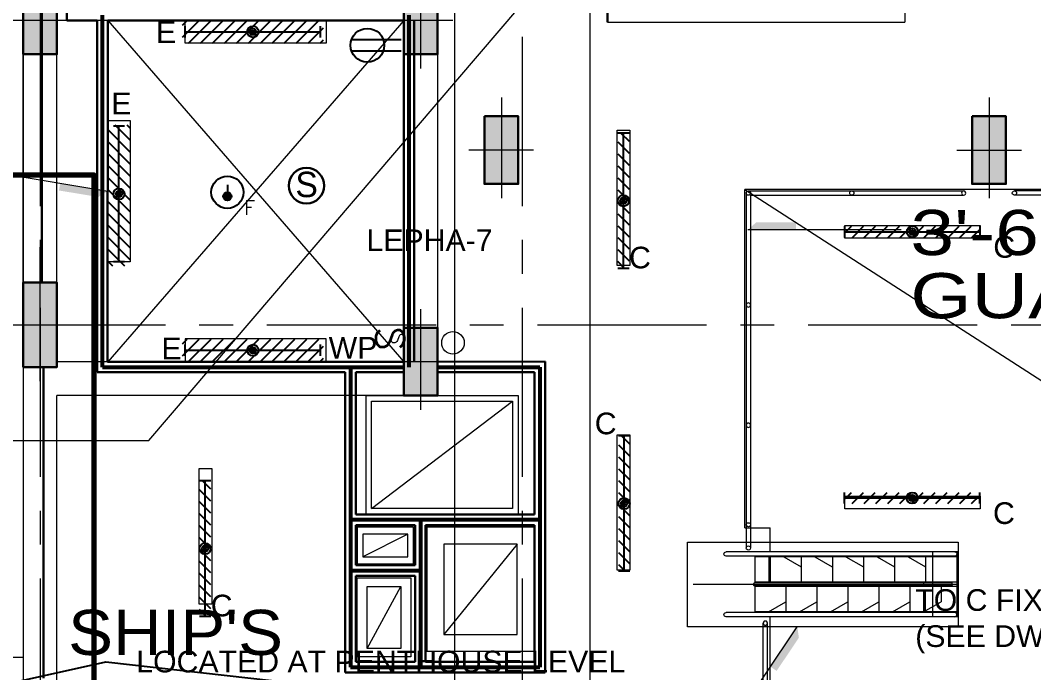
# Model space of a CAD drawing. Header units: inches. Extents: x -35176 to 0, y -3216 to 2257.
# Drawn here: x -22148 to -21788.5, y 543.8 to 775.1 of the extents above; entities that cross this region are included whole.
import ezdxf
from ezdxf import colors
from ezdxf.entities.mleader import LeaderData, LeaderLine
from ezdxf.enums import TextEntityAlignment as Align
from ezdxf.math import Vec2, Vec3

# ---------------------------------------------------------------- set-up
doc = ezdxf.new("R2010")
doc.units = ezdxf.units.IN
doc.header["$LTSCALE"] = 48
doc.header["$MEASUREMENT"] = 0
doc.linetypes.add('A114$0$CENTER', pattern=[2, 1.25, -0.25, 0.25, -0.25])
for name, color, linetype in [('A114$0$A-ANNO-PATT-13-14', 8, 'Continuous'), ('A114$0$A-ANNO-PATT-14', 8, 'Continuous'), ('A114$0$A-ANNO-TEXT', 8, 'Continuous'), ('A114$0$A-COLS-COL14', 8, 'Continuous'), ('A114$0$A-COLS-COLS13-14', 8, 'Continuous'), ('A114$0$A-FLOR-HRAL', 8, 'Continuous'), ('A114$0$A-FLOR-OPN-TO-BELOW', 8, 'Continuous'), ('A114$0$A-FLOR-SLAB', 8, 'Continuous'), ('A114$0$A-GRID-GRDP0-15', 8, 'Continuous'), ('A114$0$A-HVAC-RDFF', 8, 'Continuous'), ('A114$0$A-Roof-leader', 8, 'Continuous'), ('A114$0$A-WALL-FIRE', 8, 'Continuous'), ('A114$0$A-WALL-FULL-EXTR', 8, 'Continuous'), ('A114$0$A-WALL-FULL-INTR', 8, 'Continuous'), ('A114$0$Level 27', 8, 'Continuous'), ('A114$0$S-BEAM', 8, 'Continuous'), ('A114$0$S-STRUCT-ABOVE', 8, 'Continuous'), ('A614$0$A-Roof-leader', 8, 'Continuous'), ('A614$0$br614 - E-Lite', 3, 'Continuous'), ('A614$0$Level 30', 8, 'Continuous'), ('E-Anno-Keyn', 72, 'Continuous'), ('E-Anno-Note', 6, 'Continuous'), ('E-FIRE', 234, 'Continuous'), ('E-Lite', 53, 'Continuous'), ('E-Lite-Emer', 13, 'Continuous'), ('E-Lite-Swch', 53, 'Continuous'), ('E-Lite-Swch @ 48', 53, 'Continuous'), ('E-Lite-Swch @ 96', 53, 'Continuous'), ('E-Powr-Devc @ 96', 233, 'Continuous'), ('E-TEXT', 6, 'Continuous'), ('G-Anno', 6, 'Continuous'), ('M-HVAC-text', 6, 'Continuous'), ('XREF', 7, 'Continuous')]:
    doc.layers.add(name, color=color, linetype=linetype)
doc.layers.add('E-Fire-Covr', color=240, linetype='Continuous', lineweight=70, plot=False)
doc.styles.add('A114$0$style-Arial', font='arial.ttf')
doc.styles.add('A614$0$style-Arial', font='arial.ttf')
doc.styles.add('M08', font='arial.ttf', dxfattribs={"height": 7.68})
doc.styles.add('MAMEP ANNO', font='arial.ttf', dxfattribs={"height": 0.101562})
doc.styles.get("Standard").update_dxf_attribs({"font": 'simplex.shx'})

# ---------------------------------------------------------------- blocks, each defined once
blk = doc.blocks.new('A114')
at = {"layer": 'A114$0$A-ANNO-PATT-13-14', "lineweight": 30, "extrusion": (0, 0, -1)}
for points in [[(21983.3763, 717.1001), (21971.3763, 717.1001), (21983.3763, 741.1001), (21971.3763, 741.1001)], [(21810.3764, 717.1001), (21798.3764, 717.1001), (21810.3764, 741.1001), (21798.3764, 741.1001)], [(22147.0236, 682.1544), (22135.0236, 682.1544), (22147.0236, 652.1544), (22135.0236, 652.1544)]]:
    blk.add_solid(points, dxfattribs=at)
at = {"layer": 'A114$0$A-ANNO-PATT-14', "lineweight": 30}
for points in [[(-22147.0236, 787.098), (-22135.0236, 787.098), (-22147.0236, 763.098), (-22135.0236, 763.098)], [(-22012.027, 787.098), (-22000.027, 787.098), (-22012.027, 763.098), (-22000.027, 763.098)], [(-22012.027, 666.0895), (-22000.027, 666.0895), (-22012.027, 642.0895), (-22000.027, 642.0895)]]:
    blk.add_solid(points, dxfattribs=at)
at = {"layer": 'A114$0$A-ANNO-TEXT', "lineweight": 0}
blk.add_line((-21835.5496, 700.8182), (-21889.9429, 700.8182), dxfattribs=at)
at = {"layer": 'A114$0$A-ANNO-TEXT', "lineweight": 0, "flags": 128}
for points in [[(-22177.5283, 626.101), (-22102.4483, 626.101), (-21912.572, 848.1814)], [(-22257.1051, 733.2848), (-22229.551, 733.2848), (-22117.0279, 714.5896)], [(-21938.9164, 490.5193), (-21919.0658, 490.5193), (-21872.3835, 560.1351)]]:
    blk.add_lwpolyline(points, dxfattribs=at)
at = {"layer": 'A114$0$A-ANNO-TEXT', "lineweight": 0}
for points in [[(-22117.0279, 714.5896), (-22133.8924, 717.3915), (-22120.3606, 712.4692), (-22134.3197, 714.7884)], [(-22117.0279, 714.5896), (-22133.8924, 717.3915), (-22120.3606, 712.4692), (-22134.3197, 714.7884)], [(-21889.9429, 700.8182), (-21872.8471, 700.8182), (-21887.0027, 703.4562), (-21872.8523, 703.4562)], [(-21889.9429, 700.8182), (-21872.8471, 700.8182), (-21887.0027, 703.4562), (-21872.8523, 703.4562)], [(-21872.3835, 560.1351), (-21881.9048, 545.9362), (-21871.83, 556.224), (-21879.711, 544.4714)], [(-21872.3835, 560.1351), (-21881.9048, 545.9362), (-21871.83, 556.224), (-21879.711, 544.4714)]]:
    blk.add_solid(points, dxfattribs=at)
at = {"layer": 'A114$0$A-COLS-COL14', "lineweight": 13}
for p, q in [((-22141.0236, 793.7307), (-22141.0236, 758.0577)), ((-22006.027, 793.7307), (-22006.027, 758.0577)), ((-22130.3242, 775.098), (-22153.2812, 775.098)), ((-21994.5811, 775.098), (-22017.5381, 775.098)), ((-22006.027, 672.7223), (-22006.027, 637.0492)), ((-21994.5811, 654.0895), (-22017.5381, 654.0895))]:
    blk.add_line(p, q, dxfattribs=at)
at = {"layer": 'A114$0$A-COLS-COL14', "lineweight": 30}
for points in [[(-22147.0236, 763.098), (-22135.0236, 763.098), (-22135.0236, 787.098), (-22147.0236, 787.098)], [(-22012.027, 763.098), (-22000.027, 763.098), (-22000.027, 787.098), (-22012.027, 787.098)], [(-22012.027, 666.0895), (-22000.027, 666.0895), (-22000.027, 642.0895), (-22012.027, 642.0895)]]:
    blk.add_3dface(points, dxfattribs=at)
at = {"layer": 'A114$0$A-COLS-COLS13-14', "lineweight": 13}
for p, q in [((-21977.3763, 747.7277), (-21977.3763, 712.0547)), ((-21804.3764, 747.7277), (-21804.3764, 712.0547)), ((-21965.967, 729.095), (-21988.924, 729.095)), ((-21815.8307, 729.095), (-21792.8737, 729.095))]:
    blk.add_line(p, q, dxfattribs=at)
at = {"layer": 'A114$0$A-COLS-COLS13-14', "lineweight": 0}
for p, q in [((-22141.0236, 647.1349), (-22141.0236, 694.718)), ((-22153.1858, 667.1544), (-22125.3194, 667.1544)), ((-22152.4358, 667.1544), (-22124.5694, 667.1544))]:
    blk.add_line(p, q, dxfattribs=at)
at = {"layer": 'A114$0$A-COLS-COLS13-14', "lineweight": 30}
for points in [[(-21983.3763, 741.1001), (-21971.3763, 741.1001), (-21971.3763, 717.1001), (-21983.3763, 717.1001)], [(-21810.3764, 741.1001), (-21798.3764, 741.1001), (-21798.3764, 717.1001), (-21810.3764, 717.1001)], [(-22147.0236, 652.1544), (-22135.0236, 652.1544), (-22135.0236, 682.1544), (-22147.0236, 682.1544)]]:
    blk.add_3dface(points, dxfattribs=at)
at = {"layer": 'A114$0$A-FLOR-HRAL', "lineweight": 13}
for p, q in [((-21890.4912, 713.8512), (-21890.4913, 588.0358)), ((-21889.74, 714.6012), (-21813.3778, 714.6012)), ((-21888.9912, 713.1012), (-21888.9913, 588.0344)), ((-21888.9912, 713.1012), (-21813.3764, 713.1012)), ((-21749.1264, 713.1012), (-21795.3764, 713.1012)), ((-21749.1279, 714.6012), (-21795.3749, 714.6012)), ((-21884.4912, 491.6547), (-21884.4913, 561.3837)), ((-21882.9912, 491.6532), (-21882.9913, 561.3851))]:
    blk.add_line(p, q, dxfattribs=at)
at = {"layer": 'A114$0$A-FLOR-HRAL', "lineweight": 13, "extrusion": (0, 0, -1)}
for centre, start, end in [((21889.7412, 713.8512), 359.93929, 90.094005), ((21795.3764, 713.8512), 270.000109, 90.112047), ((21889.7413, 588.0344), 180.000109, 0.112047)]:
    blk.add_arc(centre, 0.75, start, end, dxfattribs=at)
at = {"layer": 'A114$0$A-FLOR-HRAL', "lineweight": 0, "extrusion": (0, 0, -1)}
for centre, start, end in [((21889.7412, 713.8512), 90.112047, 359.93929), ((21853.0588, 713.8512), 90.112047, 89.990979), ((21795.3764, 713.8512), 90.112047, 270.000109), ((21889.7413, 674.1958), 0, 359.999994), ((21889.7413, 631.5405), 0, 359.999994), ((21889.7413, 596.2446), 0.112047, 180.000109), ((21889.7413, 596.2446), 180.000109, 0.112047), ((21889.7413, 588.0344), 0.112047, 180.000109)]:
    blk.add_arc(centre, 0.75, start, end, dxfattribs=at)
at = {"layer": 'A114$0$A-FLOR-HRAL', "lineweight": 0}
for centre, start, end in [((-21813.3764, 713.8512), 90.112047, 270.000109), ((-21883.7413, 561.3851), 180.112047, 0.000109)]:
    blk.add_arc(centre, 0.75, start, end, dxfattribs=at)
at = {"layer": 'A114$0$A-FLOR-HRAL', "lineweight": 13}
for centre, start, end in [((-21813.3764, 713.8512), 270.000109, 90.112047), ((-21883.7413, 561.3851), 0.000109, 180.112047)]:
    blk.add_arc(centre, 0.75, start, end, dxfattribs=at)
at = {"layer": 'A114$0$A-FLOR-OPN-TO-BELOW', "lineweight": 0}
for p, q in [((-22012.027, 775.087), (-22117.038, 654.0895)), ((-22117.0279, 775.0896), (-22012.0296, 654.0899)), ((-21890.993, 715.103), (-21470.6658, 444.381))]:
    blk.add_line(p, q, dxfattribs=at)
at = {"layer": 'A114$0$A-FLOR-SLAB', "lineweight": 13}
for p, q in [((-21515.6076, 715.0988), (-21890.993, 715.103)), ((-21890.993, 595.125), (-21890.993, 715.103)), ((-21890.993, 595.125), (-21881.993, 595.1192)), ((-21881.993, 586.6351), (-21881.993, 595.1192)), ((-21881.993, 492.7782), (-21881.993, 563.6351))]:
    blk.add_line(p, q, dxfattribs=at)
at = {"layer": 'A114$0$A-FLOR-SLAB', "lineweight": 0}
for points in [[(-22117.0279, 775.0896), (-22012.0296, 775.0896), (-22012.0296, 654.0895), (-22117.0279, 654.0895)], [(-21971.3893, 600.0719), (-22025.3893, 600.0719), (-22025.3893, 642.0719), (-21971.3893, 642.0719)], [(-22008.5236, 595.4074), (-22028.5236, 595.4074), (-22028.5236, 582.4074), (-22008.5236, 582.4074)], [(-21965.7736, 595.4074), (-22003.7736, 595.4074), (-22003.7736, 551.4074), (-21965.7736, 551.4074)], [(-21965.7736, 595.4074), (-22003.7736, 595.4074), (-22003.7736, 551.4074), (-21965.7736, 551.4074)], [(-22028.5236, 577.4074), (-22009.5236, 577.4074), (-22009.5236, 549.4074), (-22028.5236, 549.4074)]]:
    blk.add_3dface(points, dxfattribs=at)
at = {"layer": 'A114$0$A-GRID-GRDP0-15', "linetype": 'A114$0$CENTER', "lineweight": 0}
for p, q in [((-22141.0236, 2113.2362), (-22141.0236, -676.9042)), ((-21970.0136, 2113.2362), (-21970.0136, 382.209)), ((-23884.5631, 667.1574), (-20368.7317, 667.1574))]:
    blk.add_line(p, q, dxfattribs=at)
at = {"layer": 'A114$0$A-HVAC-RDFF', "lineweight": 0}
for p, q in [((-22023.3893, 602.0719), (-21973.3893, 640.0719)), ((-22010.5236, 592.9074), (-22026.5236, 584.9074)), ((-21971.7736, 589.4074), (-21997.7736, 557.4074)), ((-22025.0236, 552.4074), (-22013.0236, 574.4074))]:
    blk.add_line(p, q, dxfattribs=at)
at = {"layer": 'A114$0$A-HVAC-RDFF', "lineweight": 13}
for points in [[(-21973.3893, 602.0719), (-22023.3893, 602.0719), (-22023.3893, 640.0719), (-21973.3893, 640.0719)], [(-22010.5236, 592.9074), (-22026.5236, 592.9074), (-22026.5236, 584.9074), (-22010.5236, 584.9074)], [(-21971.7736, 589.4074), (-21997.7736, 589.4074), (-21997.7736, 557.4074), (-21971.7736, 557.4074)], [(-22025.0236, 574.4074), (-22013.0236, 574.4074), (-22013.0236, 552.4074), (-22025.0236, 552.4074)]]:
    blk.add_3dface(points, dxfattribs=at)
at = {"layer": 'A114$0$A-Roof-leader', "lineweight": 13}
blk.add_circle((-21994.5467, 660.7719), 4, dxfattribs=at)
at = {"layer": 'A114$0$A-WALL-FIRE', "lineweight": 53}
for p, q in [((-22118.9111, 652.143), (-22118.9111, 776.9202)), ((-22010.1588, 776.9229), (-22010.1587, 652.143)), ((-22118.9111, 652.143), (-22012.027, 652.143)), ((-22030.9105, 652.143), (-22030.9105, 545.7847)), ((-22000.027, 652.143), (-21963.763, 652.143)), ((-21963.763, 652.143), (-21963.7636, 545.7846)), ((-22030.9102, 598.1303), (-21963.7633, 598.1303)), ((-22006.1085, 598.1304), (-22006.1088, 545.7846)), ((-22030.9105, 580.0013), (-22006.1086, 580.0013)), ((-22030.9105, 545.7847), (-21963.7636, 545.7846))]:
    blk.add_line(p, q, dxfattribs=at)
at = {"layer": 'A114$0$A-WALL-FULL-EXTR', "lineweight": 13}
for p in [(-21834.2736, 788.5594), (-21939.7608, 774.4103)]:
    blk.add_line(p, (-21834.2736, 774.4103), dxfattribs=at)
at = {"layer": 'A114$0$A-WALL-FULL-INTR', "lineweight": 30}
for p, q in [((-22140.3894, 1009.1489), (-22140.3898, 682.1544)), ((-22131.5236, 1009.1489), (-22131.5236, 775.0447)), ((-21939.7608, 774.4103), (-21939.761, 909.9128)), ((-22012.0338, 778.7964), (-22012.0338, 654.0478)), ((-22131.5236, 775.0447), (-22120.7887, 775.045)), ((-22120.7887, 775.045), (-22120.7915, 650.3398)), ((-22117.0387, 775.0453), (-22117.0414, 654.0898)), ((-22117.0387, 775.0453), (-22012.0338, 775.0464)), ((-22008.2838, 775.0899), (-22008.2838, 654.0902)), ((-22139.7648, 652.1544), (-22139.7649, 541.9201)), ((-22012.0338, 654.0898), (-22117.0414, 654.0898)), ((-21961.8886, 654.0944), (-22000.027, 654.0909)), ((-21961.8886, 654.0944), (-21961.8886, 543.9096)), ((-22032.7758, 650.3398), (-22120.7915, 650.3398)), ((-22032.7758, 543.9097), (-22032.7758, 650.3398)), ((-22029.0354, 650.3398), (-22029.0363, 599.9096)), ((-22012.027, 650.3398), (-22029.0354, 650.3398)), ((-21965.6386, 650.3398), (-22000.027, 650.3398)), ((-21965.6386, 650.3398), (-21965.6386, 599.9096)), ((-21965.6386, 599.9096), (-22029.0363, 599.9096)), ((-22029.0364, 596.1596), (-22029.0371, 581.9097)), ((-22008.0121, 596.1596), (-22029.0364, 596.1596)), ((-22008.0121, 596.1596), (-22008.0128, 581.9097)), ((-22004.2621, 596.1596), (-22004.2636, 547.6596)), ((-21965.6386, 596.1596), (-22004.2621, 596.1596)), ((-21965.6386, 596.1596), (-21965.6386, 596.1595)), ((-21965.6386, 596.1596), (-21965.6386, 547.6596)), ((-22008.0128, 581.9097), (-22029.0371, 581.9097)), ((-22029.0371, 578.1597), (-22029.0378, 547.6597)), ((-22008.0129, 578.1597), (-22029.0371, 578.1597)), ((-22008.0129, 578.1597), (-22008.0136, 547.6597)), ((-22029.0378, 547.6597), (-22008.0136, 547.6596)), ((-22004.2636, 547.6596), (-21965.6386, 547.6596)), ((-22032.7758, 543.9097), (-21961.8886, 543.9096))]:
    blk.add_line(p, q, dxfattribs=at)
at = {"layer": 'A114$0$Level 27', "lineweight": 13}
for p, q in [((-21815.3835, 586.6351, 352.9729), (-21897.6864, 586.6351, 352.9729)), ((-21824.3835, 586.6351, 352.9729), (-21824.3835, 563.6351, 352.9729)), ((-21887.5034, 585.1351, 352.9729), (-21897.6864, 585.1351, 352.9729)), ((-21887.5034, 585.1351, 352.9729), (-21887.5034, 584.8851, 352.9729)), ((-21881.9949, 584.8851, 352.9729), (-21887.5034, 584.8851, 352.9729)), ((-21881.9949, 584.8851, 352.9729), (-21881.9949, 575.8851, 352.9729)), ((-21877.1694, 584.8851, 352.9729), (-21870.9779, 581.3105, 352.9729)), ((-21870.9779, 584.8851, 352.9729), (-21877.1694, 584.8851, 352.9729)), ((-21870.9779, 584.8851, 352.9729), (-21870.9779, 581.3105, 352.9729)), ((-21866.1525, 584.8851, 352.9729), (-21859.9695, 581.3154, 352.9729)), ((-21859.961, 584.8851, 352.9729), (-21866.1525, 584.8851, 352.9729)), ((-21859.961, 584.8851, 352.9729), (-21859.961, 581.3154, 352.9729)), ((-21855.1355, 584.8851, 352.9729), (-21848.9525, 581.3154, 352.9729)), ((-21848.944, 584.8851, 352.9729), (-21855.1355, 584.8851, 352.9729)), ((-21848.944, 584.8851, 352.9729), (-21848.944, 581.3154, 352.9729)), ((-21844.1185, 584.8851, 352.9729), (-21837.9355, 581.3154, 352.9729)), ((-21837.927, 584.8851, 352.9729), (-21844.1185, 584.8851, 352.9729)), ((-21837.927, 584.8851, 352.9729), (-21837.927, 581.3154, 352.9729)), ((-21833.1015, 584.8851, 352.9729), (-21826.9185, 581.3154, 352.9729)), ((-21826.9101, 584.8851, 352.9729), (-21833.1015, 584.8851, 352.9729)), ((-21826.9101, 584.8851, 352.9729), (-21826.9101, 581.3154, 352.9729)), ((-21881.9949, 575.8851, 352.9729), (-21887.5034, 575.8851, 352.9729)), ((-21887.5034, 575.8851, 352.9729), (-21887.5034, 575.6351, 352.9729)), ((-21887.5034, 574.6351, 352.9729), (-21887.5034, 565.1351, 352.9729)), ((-21882.6694, 565.3851, 352.9729), (-21876.4864, 568.9549, 352.9729)), ((-21876.4864, 568.9549, 352.9729), (-21876.4864, 565.3851, 352.9729)), ((-21871.6525, 565.3851, 352.9729), (-21865.4695, 568.9549, 352.9729)), ((-21865.4695, 568.9549, 352.9729), (-21865.4695, 565.3851, 352.9729)), ((-21860.6355, 565.3851, 352.9729), (-21854.4525, 568.9549, 352.9729)), ((-21854.4525, 568.9549, 352.9729), (-21854.4525, 565.3851, 352.9729)), ((-21849.6185, 565.3851, 352.9729), (-21843.4355, 568.9549, 352.9729)), ((-21843.4355, 568.9549, 352.9729), (-21843.4355, 565.3851, 352.9729)), ((-21838.6015, 565.3851, 352.9729), (-21832.4185, 568.9549, 352.9729)), ((-21832.4185, 568.9549, 352.9729), (-21832.4185, 565.3851, 352.9729)), ((-21887.5034, 565.1351, 352.9729), (-21897.6864, 565.1351, 352.9729)), ((-21876.4864, 565.3851, 352.9729), (-21882.6694, 565.3851, 352.9729)), ((-21865.4695, 565.3851, 352.9729), (-21871.6525, 565.3851, 352.9729)), ((-21854.4525, 565.3851, 352.9729), (-21860.6355, 565.3851, 352.9729)), ((-21843.4355, 565.3851, 352.9729), (-21849.6185, 565.3851, 352.9729)), ((-21832.4185, 565.3851, 352.9729), (-21838.6015, 565.3851, 352.9729)), ((-21815.3835, 563.6351, 352.9729), (-21897.6864, 563.6351, 352.9729))]:
    blk.add_line(p, q, dxfattribs=at)
at = {"layer": 'A114$0$Level 27', "lineweight": 0}
for p, q in [((-21815.786, 586.6351, 352.9729), (-21815.786, 563.6351, 352.9729)), ((-21816.536, 585.1351, 352.9729), (-21887.5034, 585.1351, 352.9729)), ((-21887.5034, 584.8851, 352.9729), (-21887.5034, 575.8851, 352.9729)), ((-21882.5034, 584.8851, 352.9729), (-21882.5034, 575.8851, 352.9729)), ((-21877.1694, 584.8851, 352.9729), (-21881.9949, 584.8851, 352.9729)), ((-21866.1525, 584.8851, 352.9729), (-21870.9779, 584.8851, 352.9729)), ((-21855.1355, 584.8851, 352.9729), (-21859.961, 584.8851, 352.9729)), ((-21844.1185, 584.8851, 352.9729), (-21848.944, 584.8851, 352.9729)), ((-21833.1015, 584.8851, 352.9729), (-21837.927, 584.8851, 352.9729)), ((-21827.5846, 585.1351, 352.9729), (-21827.5846, 584.8851, 352.9729)), ((-21815.786, 584.8851, 352.9729), (-21826.9101, 584.8851, 352.9729)), ((-21822.0846, 584.8851, 352.9729), (-21822.0846, 585.1351, 352.9729)), ((-21870.9779, 581.3105, 352.9729), (-21870.9779, 575.8851, 352.9729)), ((-21859.961, 581.3154, 352.9729), (-21859.961, 575.8851, 352.9729)), ((-21848.944, 581.3154, 352.9729), (-21848.944, 575.8851, 352.9729)), ((-21837.927, 581.3154, 352.9729), (-21837.927, 575.8851, 352.9729)), ((-21826.9101, 581.3154, 352.9729), (-21826.9101, 575.8851, 352.9729)), ((-21817.786, 575.6351, 352.9729), (-21887.5034, 575.6351, 352.9729)), ((-21815.786, 575.8851, 352.9729), (-21881.9949, 575.8851, 352.9729)), ((-21827.5846, 575.8851, 352.9729), (-21827.5846, 574.3851, 352.9729)), ((-21815.3835, 575.1351, 352.9729), (-21909.3835, 575.1351, 352.9729)), ((-21817.786, 574.6351, 352.9729), (-21887.5034, 574.6351, 352.9729)), ((-21815.786, 574.3851, 352.9729), (-21887.5034, 574.3851, 352.9729)), ((-21876.4864, 574.3851, 352.9729), (-21876.4864, 568.9549, 352.9729)), ((-21865.4695, 574.3851, 352.9729), (-21865.4695, 568.9549, 352.9729)), ((-21854.4525, 574.3851, 352.9729), (-21854.4525, 568.9549, 352.9729)), ((-21843.4355, 574.3851, 352.9729), (-21843.4355, 568.9549, 352.9729)), ((-21832.4185, 574.3851, 352.9729), (-21832.4185, 568.9549, 352.9729)), ((-21821.4016, 574.3851, 352.9729), (-21821.4016, 568.9549, 352.9729)), ((-21827.5846, 565.3851, 352.9729), (-21821.4016, 568.9549, 352.9729)), ((-21882.6694, 565.3851, 352.9729), (-21887.5034, 565.3851, 352.9729)), ((-21816.536, 565.1351, 352.9729), (-21887.5034, 565.1351, 352.9729)), ((-21871.6525, 565.3851, 352.9729), (-21876.4864, 565.3851, 352.9729)), ((-21860.6355, 565.3851, 352.9729), (-21865.4695, 565.3851, 352.9729)), ((-21849.6185, 565.3851, 352.9729), (-21854.4525, 565.3851, 352.9729)), ((-21838.6015, 565.3851, 352.9729), (-21843.4355, 565.3851, 352.9729)), ((-21815.786, 565.3851, 352.9729), (-21832.4185, 565.3851, 352.9729)), ((-21827.5846, 565.3851, 352.9729), (-21827.5846, 565.1351, 352.9729))]:
    blk.add_line(p, q, dxfattribs=at)
at = {"layer": 'A114$0$Level 27', "lineweight": 13, "extrusion": (0, 0, -1)}
for centre in [(21897.6864, 585.8851, -352.9729), (21897.6864, 564.3851, -352.9729)]:
    blk.add_arc(centre, 0.75, 270, 90, dxfattribs=at)
at = {"layer": 'A114$0$Level 27', "lineweight": 0, "extrusion": (0, 0, -1)}
blk.add_arc((21816.536, 585.8851, -352.9729), 0.75, 89.999821, 270, dxfattribs=at)
at = {"layer": 'A114$0$Level 27', "lineweight": 13}
blk.add_arc((-21887.5034, 575.1351, 352.9729), 0.5, 90, 270, dxfattribs=at)
at = {"layer": 'A114$0$Level 27', "lineweight": 0}
for centre, radius, start in [((-21817.786, 575.1351, 352.9729), 0.5, 270), ((-21816.536, 564.3851, 352.9729), 0.75, 269.999821)]:
    blk.add_arc(centre, radius, start, 90, dxfattribs=at)
blk.add_3dface([(-21911.3835, 590.1351, 352.9729), (-21815.3835, 590.1351, 352.9729), (-21815.3835, 560.1351, 352.9729), (-21911.3835, 560.1351, 352.9729)], dxfattribs=at)
at = {"layer": 'A114$0$S-BEAM', "lineweight": 0}
for p, q in [((-22147.0236, 1009.1489), (-22147.0236, 435.1304)), ((-22147.0236, 682.1544), (-22147.0236, 888.1631)), ((-22135.0236, 682.1544), (-22135.0236, 888.1631)), ((-22012.027, 775.0978), (-22135.0236, 775.0978)), ((-22000.027, 763.0982), (-22000.027, 666.0894)), ((-22012.0296, 654.0895), (-22135.0236, 654.0895)), ((-22012.0278, 642.0895), (-22135.0236, 642.0895)), ((-22135.0236, 435.1302), (-22135.0236, 642.0895)), ((-22147.0236, 549.1713), (-22490.0241, 549.1707))]:
    blk.add_line(p, q, dxfattribs=at)
at = {"layer": 'A114$0$S-STRUCT-ABOVE', "lineweight": 13}
for p, q in [((-21994.0136, 939.1074), (-21994.0136, 457.1649)), ((-21946.0136, 939.1074), (-21946.0136, 437.1299))]:
    blk.add_line(p, q, dxfattribs=at)
at = {"layer": 'A114$0$A-ANNO-TEXT', "lineweight": 70, "style": 'A114$0$style-Arial', "width": 1.246875}
for s, height, p in [('3\'-6"H PTD. ', 15.999998, (-21832.2732, 707.8898)), ('GUARDRAIL', 16, (-21832.2732, 685.4898))]:
    blk.add_text(s, height=height, dxfattribs=at).set_placement(p, align=Align.TOP_LEFT)
at = {"layer": 'A114$0$A-ANNO-TEXT', "lineweight": 13, "style": 'A114$0$style-Arial', "width": 1.06875}
blk.add_text("SHIP'S", height=16, dxfattribs=at).set_placement((-22131.0775, 566.1053), align=Align.TOP_LEFT)
blk = doc.blocks.new('*U282')
at = {"layer": 'E-Fire-Covr'}
blk.add_lwpolyline([(10.15, 322), (318, 322), (318, -314), (-318, -314), (-318, 322), (-9.51, 322)], dxfattribs=at)
blk = doc.blocks.new('LFIND4')
for p, q in [((-24, 2), (-24, -2)), ((24, 0), (-24, 0)), ((24, 2), (24, -2))]:
    blk.add_line(p, q)
for radius in [2, 1.12, 0.5]:
    blk.add_circle((0, 0), radius)
blk = doc.blocks.new('A614')
at = {"layer": 'A614$0$A-Roof-leader', "lineweight": 13}
blk.add_circle((-21994.55, 660.77), 4, dxfattribs=at)
at = {"layer": 'A614$0$br614 - E-Lite', "lineweight": 13}
for points in [[(-22089.53, 775.05, 0), (-22039.53, 775.05, 0), (-22039.53, 767.05, 0), (-22089.53, 767.05, 0)], [(-22117.03, 689.54, 0), (-22117.03, 739.54, 0), (-22109.03, 739.54, 0), (-22109.03, 689.54, 0)], [(-21931.76, 736.17), (-21931.76, 688.17), (-21936.26, 688.17), (-21936.26, 736.17)], [(-21855.54, 702.39), (-21807.54, 702.39), (-21807.54, 697.89), (-21855.54, 697.89)], [(-22089.53, 654.13, 0), (-22039.53, 654.13, 0), (-22039.53, 662.13, 0), (-22089.53, 662.13, 0)], [(-21931.76, 628.17), (-21931.76, 580.17), (-21936.26, 580.17), (-21936.26, 628.17)], [(-22080.13, 616.17), (-22080.13, 568.17), (-22084.63, 568.17), (-22084.63, 616.17)], [(-21855.54, 606.39), (-21807.54, 606.39), (-21807.54, 601.89), (-21855.54, 601.89)]]:
    blk.add_3dface(points, dxfattribs=at)
at = {"layer": 'A614$0$Level 30', "lineweight": 30}
blk.add_circle((-22046.53, 716.49, 0.01), 6.29, dxfattribs=at)
at = {"layer": 'A614$0$Level 30', "lineweight": 30, "style": 'A614$0$style-Arial', "width": 0.95}
blk.add_text('S', height=9, dxfattribs=at).set_placement((-22050.44, 712.42, 0.01))
blk = doc.blocks.new('PWR-RecepDuplex-Anno')
at = {"color": 0, "linetype": 'ByBlock'}
for p, q in [((-0.0208, 0.1839), (-0.0208, 0)), ((0.0208, 0.1839), (0.0208, 0))]:
    blk.add_line(p, q, dxfattribs=at)
blk.add_circle((0, 0.125), 0.0625, dxfattribs=at)
at = {"color": 6, "style": 'MAMEP ANNO'}
blk.add_attdef('NOTES', (0.0932, 0.1875), '', height=0.0781, dxfattribs=at)
blk = doc.blocks.new('LTG-Switch-Anno')
at = {"color": 0, "linetype": 'ByBlock'}
blk.add_text('S', height=0.1042, dxfattribs=at).set_placement((0, -0.1094), align=Align.CENTER)
at = {"color": 6, "style": 'MAMEP ANNO'}
blk.add_attdef('SUB', (0.0521, -0.125), '', height=0.0729, dxfattribs=at)
blk = doc.blocks.new('*U654')
at = {"layer": 'E-Lite-Swch @ 48', "xscale": 48, "yscale": 48, "zscale": 48, "rotation": 270}
blk.add_blockref('LTG-Switch-Anno', (-22011.31, 662.28, 0), dxfattribs=at)
at = {"layer": 'E-Lite-Swch @ 96', "xscale": 96, "yscale": 96, "zscale": 96, "rotation": 270}
blk.add_blockref('LTG-Switch-Anno', (-22011.31, 662.28, 0), dxfattribs=at)
blk = doc.blocks.new('A$C5D764356')
h = blk.add_hatch(color=256)
edge = h.paths.add_edge_path()
edge.add_arc((6, 6.9), 1.53, 0, 360)
blk.add_line((6, 11.23), (6, 8.43))
for centre, radius in [((6, 8.43), 6), ((6, 6.9), 1.53)]:
    blk.add_circle(centre, radius)
at = {"linetype": 'Continuous', "lineweight": -3}
blk.add_text('F', height=5.4, dxfattribs=at).set_placement((14.32, 2.7), align=Align.MIDDLE)
blk = doc.blocks.new('MLD-KeyNote')
at = {"color": 0, "linetype": 'Continuous', "transparency": 16777216}
blk.add_lwpolyline([(-0.09375, -0.09375), (0.09375, -0.09375), (0.09375, 0.09375), (-0.09375, 0.09375)], close=True, dxfattribs=at)
at = {"color": 0, "linetype": 'ByBlock', "transparency": 16777216, "style": 'MAMEP ANNO'}
blk.add_attdef('ID', text='', height=0.10156, dxfattribs=at).set_placement((0, 0), align=Align.MIDDLE_CENTER)

msp = doc.modelspace()

# ---------------------------------------------------------------- hatches: boundary and pattern name
at = {"layer": 'E-Lite-Emer'}
h = msp.add_hatch(dxfattribs=at)
h.set_pattern_fill('ANSI31', color=256, scale=24, style=0)
h.set_pattern_definition([(45, (-19969.4408, -1950.7035), (-2.1213203, 2.1213203), [])])
h.paths.add_polyline_path([(-22090.46, 767.02), (-22040.46, 767.02), (-22040.46, 775.02), (-22090.46, 775.02)])
h = msp.add_hatch(dxfattribs=at)
h.set_pattern_fill('ANSI31', color=256, scale=24, angle=90, style=0)
h.set_pattern_definition([(135, (-19391.2835, 2809.07), (-2.1213203, -2.1213203), [])])
h.paths.add_polyline_path([(-22109.01, 688.05), (-22109.01, 738.05), (-22117.01, 738.05), (-22117.01, 688.05)])
h = msp.add_hatch(dxfattribs=at)
h.set_pattern_fill('ANSI31', color=256, scale=24, angle=90, style=0)
h.set_pattern_definition([(135, (-19212.3247, 2806.681), (-2.1213203, -2.1213203), [])])
h.paths.add_polyline_path([(-21932.07, 687.16), (-21932.07, 735.16), (-21936.07, 735.16), (-21936.07, 687.16)])
h = msp.add_hatch(dxfattribs=at)
h.set_pattern_fill('ANSI31', color=256, scale=24, style=0)
h.set_pattern_definition([(45, (-19736.01, -2021.6122), (-2.1213203, 2.1213203), [])])
h.paths.add_polyline_path([(-21855.54, 698.14), (-21807.54, 698.14), (-21807.54, 702.14), (-21855.54, 702.14)])
h = msp.add_hatch(dxfattribs=at)
h.set_pattern_fill('ANSI31', color=256, scale=24, style=0)
h.set_pattern_definition([(45, (-19969.4408, -2063.6197), (-2.1213203, 2.1213203), [])])
h.paths.add_polyline_path([(-22090.46, 654.1), (-22040.46, 654.1), (-22040.46, 662.1), (-22090.46, 662.1)])
h = msp.add_hatch(dxfattribs=at)
h.set_pattern_fill('ANSI31', color=256, scale=24, angle=90, style=0)
h.set_pattern_definition([(135, (-19212.1108, 2699.3037), (-2.1213203, -2.1213203), [])])
h.paths.add_polyline_path([(-21931.86, 579.78), (-21931.86, 627.78), (-21935.86, 627.78), (-21935.86, 579.78)])
h = msp.add_hatch(dxfattribs=at)
h.set_pattern_fill('ANSI31', color=256, scale=24, angle=90, style=0)
h.set_pattern_definition([(135, (-19360.727, 2683.3192), (-2.1213203, -2.1213203), [])])
h.paths.add_polyline_path([(-22080.48, 563.79), (-22080.48, 611.79), (-22084.48, 611.79), (-22084.48, 563.79)])
h = msp.add_hatch(dxfattribs=at)
h.set_pattern_fill('ANSI31', color=256, scale=24, style=0)
h.set_pattern_definition([(45, (-19736.107, -2115.992), (-2.1213203, 2.1213203), [])])
h.paths.add_polyline_path([(-21855.63, 603.76), (-21807.63, 603.76), (-21807.63, 607.76), (-21855.63, 607.76)])

# ---------------------------------------------------------------- block references
at = {"layer": 'E-FIRE'}
msp.add_blockref('*U282', (-22439.99, 398.39), dxfattribs=at)
at = {"layer": 'E-FIRE', "color": 4, "linetype": 'Continuous', "lineweight": -3, "xscale": 0.9486373537720567, "yscale": 0.9486373537720567, "zscale": 0.9486373537720567}
msp.add_blockref('A$C5D764356', (-22080.27, 706.15), dxfattribs=at)
at = {"layer": 'E-Lite'}
for p, rotation in [((-22065.53, 771.05, 0), 179.9999999999999), ((-22113.03, 713.54, 0), 269.9999999999999), ((-21934.07, 711.16), 270), ((-21831.54, 700.14), 180), ((-22065.53, 658.13, 0), 179.9999999999999), ((-21933.86, 603.78), 270), ((-22082.48, 587.79), 270), ((-21831.63, 605.76), 180)]:
    msp.add_blockref('LFIND4', p, dxfattribs=dict(at, rotation=rotation))
at = {"layer": 'E-Lite-Swch'}
msp.add_blockref('*U654', (0, 0), dxfattribs=at)
at = {"layer": 'E-Powr-Devc @ 96', "xscale": 96, "yscale": 96, "zscale": 96, "rotation": 90}
msp.add_blockref('PWR-RecepDuplex-Anno', (-22012.9, 766.26), dxfattribs=at)
at = {"layer": 'XREF'}
for name in ['A114', 'A614']:
    msp.add_blockref(name, (0, 0), dxfattribs=at)

# ---------------------------------------------------------------- texts
at = {"layer": 'E-TEXT', "style": 'M08'}
for s, p in [('E', (-22099.9, 767.05, 0)), ('E', (-22115.77, 741.78, 0)), ('C', (-21802.87, 690.93)), ('C', (-21932.07, 687.16)), ('E', (-22097.98, 654.91, 0)), ('WP', (-22038.64, 655.18)), ('C', (-21944.25, 628.35)), ('C', (-21802.97, 596.55)), ('C', (-22080.48, 563.79))]:
    msp.add_text(s, height=7.68, dxfattribs=at).set_placement(p)
at = {"layer": 'E-TEXT', "insert": (-21830.55, 573.42), "char_height": 7.68, "width": 123.1082, "attachment_point": 1, "style": 'M08'}
msp.add_mtext('TO C FIXTURES BELOW (SEE DWG. E2113)', dxfattribs=at)
at = {"layer": 'G-Anno', "style": 'M08'}
msp.add_text('LEPHA-7', height=7.68, dxfattribs=at).set_placement((-22025.21, 693.29, -40))

# ---------------------------------------------------------------- leaders
at = {"layer": 'E-Anno-Keyn'}
ml = msp.add_multileader_block('Standard', dxfattribs=at)
ml.set_content('MLD-KeyNote', color=256, scale=96)
ml.set_attribute('ID', '1', width=0)
ml.set_leader_properties(color=256, linetype='Continuous')
ml.build(insert=Vec2(0, 0))
ml.multileader.update_dxf_attribs({"has_dogleg": 0, "text_left_attachment_type": 2, "text_right_attachment_type": 2, "dogleg_length": 3.84, "arrow_head_size": 12, "scale": 96})
ctx = ml.context
ctx.base_point, ctx.scale, ctx.char_height, ctx.arrow_head_size, ctx.landing_gap_size, ctx.plane_origin = Vec3(-22834.24, 1024.13), 96, 737.28, 12, 384, Vec3(-22922.48, 966.89)
ctx.left_attachment, ctx.right_attachment = 2, 2
notes = []
notes.append((ctx, [(0, (0, 0, 0), (0, 0), (1, 0), 1, [])]))
ctx.block.insert = Vec3(-22825.24, 1024.13)
at = {"layer": 'E-Anno-Note'}
ml = msp.add_multileader_mtext('Standard', dxfattribs=at)
ml.set_content('LOCATED AT PENTHOUSE LEVEL', color=256, style='MAMEP ANNO')
ml.set_leader_properties(color=256, linetype='Continuous')
ml.build(insert=Vec2(0, 0))
ml.multileader.update_dxf_attribs({"has_dogleg": 0, "text_right_attachment_type": 3, "dogleg_length": 3.84, "arrow_head_size": 12, "scale": 96})
ctx = ml.context
ctx.base_point, ctx.scale, ctx.char_height, ctx.arrow_head_size, ctx.landing_gap_size, ctx.plane_origin = Vec3(-24060.64, 766.53), 96, 7.68, 12, 3.75, Vec3(-24109.06, 695.14)
ctx.right_attachment = 3
notes.append((ctx, [(1, (1, 1, 0), (-23582.2, 753.45), (-1, 0), 369, [(1, [(-23875.05, 712.86), (-23919.16, 753.45)], 0, [])])]))
ctx.mtext.insert, ctx.mtext.width, ctx.mtext.flow_direction = Vec3(-24056.89, 770.43), 134.1946, 5
ml = msp.add_multileader_mtext('Standard', dxfattribs=at)
ml.set_content('LOCATED AT PENTHOUSE LEVEL', color=256, style='MAMEP ANNO')
ml.set_leader_properties(color=256, linetype='Continuous')
ml.build(insert=Vec2(0, 0))
ml.multileader.update_dxf_attribs({"has_dogleg": 0, "text_right_attachment_type": 3, "dogleg_length": 3.84, "arrow_head_size": 12, "scale": 96})
ctx = ml.context
ctx.base_point, ctx.scale, ctx.char_height, ctx.arrow_head_size, ctx.landing_gap_size, ctx.plane_origin = Vec3(-22110.65, 547.69), 96, 7.68, 12, 3.75, Vec3(-22160.52, 562.55)
ctx.right_attachment = 3
notes.append((ctx, [(1, (1, 1, 0), (-21632.21, 534.62), (-1, 0), 369, [(0, [(-22171.61, 535.64), (-22117.73, 547.69)], 0, []), (1, [(-21964.55, 457.15), (-21990.37, 534.62)], 0, [])])]))
ctx.mtext.insert, ctx.mtext.width, ctx.mtext.flow_direction = Vec3(-22106.9, 551.6), 134.1946, 5
at = {"layer": 'M-HVAC-text'}
ml = msp.add_multileader_mtext('Standard', dxfattribs=at)
ml.set_content('{\\L2-EUH-PH-1}', color=256, style='M08')
ml.set_leader_properties(color=256)
ml.build(insert=Vec2(0, 0))
ml.multileader.update_dxf_attribs({"has_dogleg": 0, "text_left_attachment_type": 2, "text_right_attachment_type": 2, "dogleg_length": 3.84, "arrow_head_size": 7.69})
ctx = ml.context
ctx.base_point, ctx.char_height, ctx.arrow_head_size, ctx.landing_gap_size, ctx.plane_origin = Vec3(-23317.75, 983.83), 7.68, 7.69, 4, Vec3(-23320.37, 949.75)
ctx.left_attachment, ctx.right_attachment, ctx.text_align_type = 2, 2, 2
notes.append((ctx, [(0, (0, 0, 0), (0, 0), (1, 0), 1, [])]))
ctx.mtext.insert, ctx.mtext.alignment, ctx.mtext.flow_direction = Vec3(-23255.82, 988.45), 3, 5
ml = msp.add_multileader_mtext('Standard', dxfattribs=at)
ml.set_content('{\\L2-AHU-PH-1}', color=256, style='M08')
ml.set_leader_properties(color=256)
ml.build(insert=Vec2(0, 0))
ml.multileader.update_dxf_attribs({"has_dogleg": 0, "text_left_attachment_type": 2, "text_right_attachment_type": 2, "dogleg_length": 3.84, "arrow_head_size": 7.69})
ctx = ml.context
ctx.base_point, ctx.char_height, ctx.arrow_head_size, ctx.landing_gap_size, ctx.plane_origin = Vec3(-23298.69, 755.99), 7.68, 7.69, 4, Vec3(-23313.18, 730.43)
ctx.left_attachment, ctx.right_attachment, ctx.text_align_type = 2, 2, 2
notes.append((ctx, [(0, (0, 0, 0), (0, 0), (1, 0), 1, [])]))
ctx.mtext.insert, ctx.mtext.alignment, ctx.mtext.flow_direction = Vec3(-23236.77, 760.61), 3, 5
ml = msp.add_multileader_mtext('Standard', dxfattribs=at)
ml.set_content('{\\L2-AHU-PH-7}', color=256, style='M08')
ml.set_leader_properties(color=256)
ml.build(insert=Vec2(0, 0))
ml.multileader.update_dxf_attribs({"has_dogleg": 0, "text_left_attachment_type": 2, "text_right_attachment_type": 2, "dogleg_length": 3.84, "arrow_head_size": 7.69})
ctx = ml.context
ctx.base_point, ctx.char_height, ctx.arrow_head_size, ctx.landing_gap_size, ctx.plane_origin = Vec3(-22587.21, 659.02, 0), 7.68, 7.69, 4, Vec3(-22755.43, 646.1, 0)
ctx.left_attachment, ctx.right_attachment, ctx.text_align_type = 2, 2, 2
notes.append((ctx, [(0, (0, 0, 0), (0, 0), (1, 0), 1, [])]))
ctx.mtext.insert, ctx.mtext.width, ctx.mtext.alignment, ctx.mtext.flow_direction = Vec3(-22523.8, 663.64, 0), 0.7252, 3, 5
for ctx, leaders in notes:
    for number, flags, end, landing, length, lines in leaders:
        leader = LeaderData()
        leader.index, (leader.has_last_leader_line, leader.has_dogleg_vector, leader.attachment_direction) = number, flags
        leader.last_leader_point, leader.dogleg_vector, leader.dogleg_length = Vec3(end), Vec3(landing), length
        for number, points, colour, breaks in lines:
            line = LeaderLine()
            line.index, line.vertices, line.color, line.breaks = number, Vec3.list(points), colors.encode_raw_color(colour), breaks
            leader.lines.append(line)
        ctx.leaders.append(leader)

doc.saveas('drawing.dxf')
